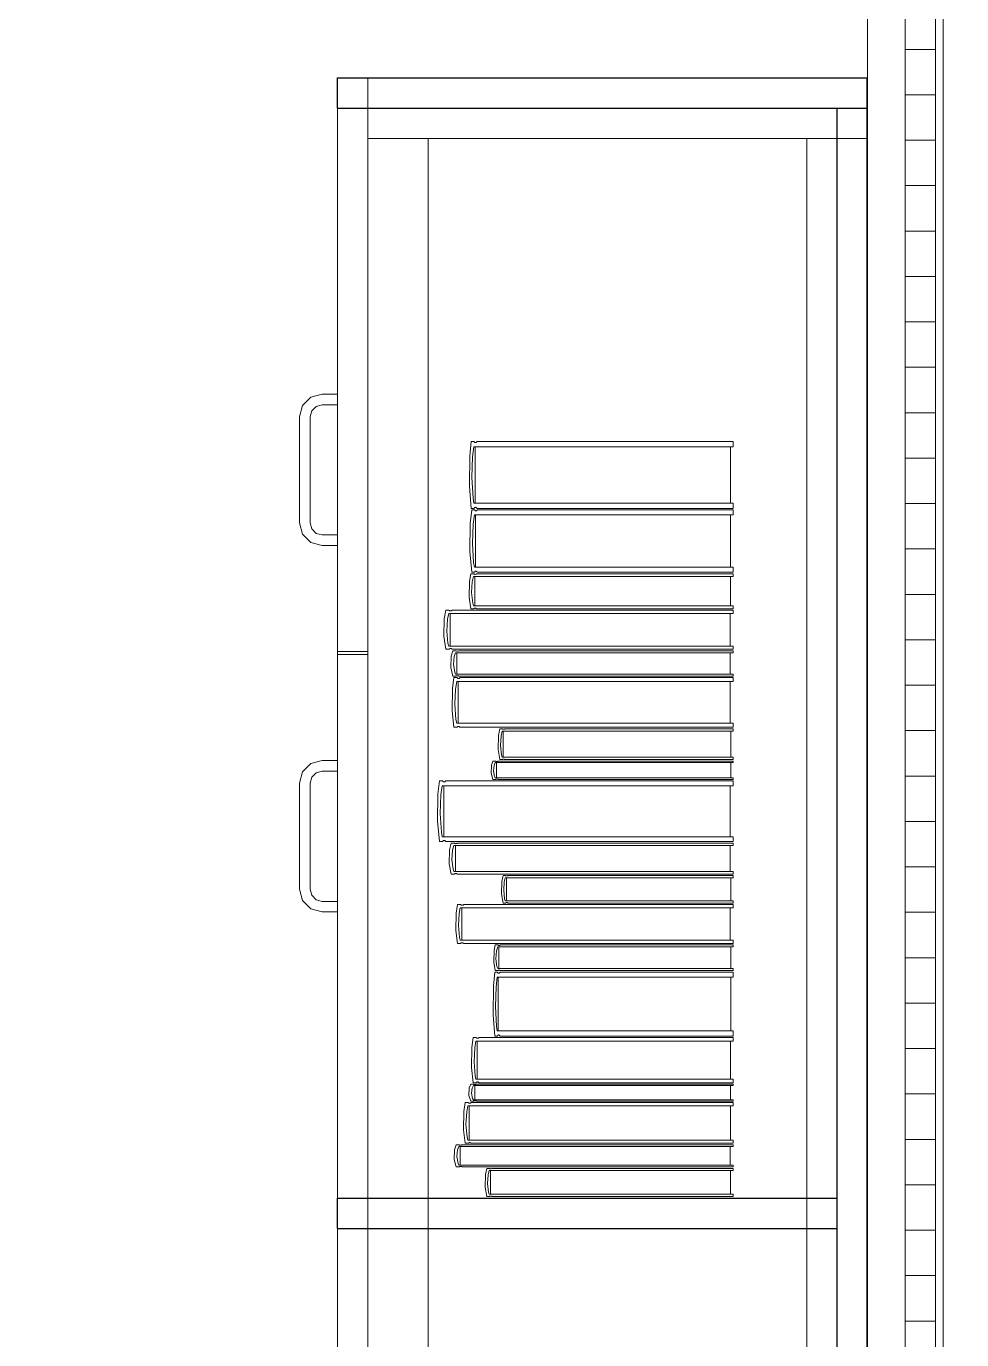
# Model space of a CAD drawing. Header units: inches. Extents: x -19 to 5698, y -728 to 92.
# Drawn here: x 122.014 to 122.632, y 12.768 to 13.635 of the extents above; entities that cross this region are included whole.
import ezdxf

# ---------------------------------------------------------------- set-up
doc = ezdxf.new("R2010")
doc.units = ezdxf.units.IN
doc.header["$MEASUREMENT"] = 0
doc.set_wipeout_variables(frame=1)
doc.linetypes.add('Hidden Line', pattern=[0.195611, 0.141111, -0.0545])
doc.linetypes.add('Wipeout_Contour', pattern=[1, 0, -1])
for name, color, linetype in [('02 _ ARQ _ ZON _ Espacio.3D', 7, 'Continuous'), ('08 _ STR _ EXT _ 09 Vigas', 251, 'Continuous'), ('Acabado - Muros', 7, 'Continuous'), ('Interior - Mobiliario', 7, 'Continuous')]:
    doc.layers.add(name, color=color, linetype=linetype)

msp = doc.modelspace()

# ---------------------------------------------------------------- linework, layer by layer
at = {"layer": '02 _ ARQ _ ZON _ Espacio.3D', "color": 254, "linetype": 'Continuous', "lineweight": 0, "flags": 128}
for points in [[(104.82008, 17.35), (104.82007, 6.45001), (117.64873, 6.44992), (117.64874, 7.7), (117.79306, 7.7), (117.79305, 6.44999), (122.12319, 6.44999), (122.12319, 7.7), (122.57, 7.7), (122.57, 16.9), (122.57, 17.4), (116.66999, 17.4), (116.66999, 16.89999), (116.06999, 16.89998), (116.07, 16.29989), (115.57, 16.29989), (115.57, 17.4), (112.57002, 17.4), (112.57002, 16.09991), (108.57, 16.09984), (108.56999, 17.35)], [(122.62, 8.1), (123.07, 8.1), (123.07, 7.7), (124.57949, 7.69993), (124.57949, 7.2), (129.37, 7.2), (129.37, 7.7), (129.57, 7.7), (129.57, 8.1), (130.07, 8.1), (130.07, 16.5), (129.57, 16.5), (129.57, 17.35), (129.37, 17.35), (123.27, 17.35), (123.07, 17.35), (123.07, 16.5), (122.62, 16.5)]]:
    msp.add_lwpolyline(points, close=True, dxfattribs=at)
at = {"layer": 'Interior - Mobiliario', "color": 175, "linetype": 'Continuous', "lineweight": 13}
for p, q in [((122.54998, 13.58125), (122.23998, 13.58125)), ((122.23998, 13.58125), (122.23998, 12.12125)), ((122.54998, 12.12125), (122.54998, 13.58125)), ((122.27998, 13.56125), (122.23998, 13.56125)), ((122.52998, 13.56125), (122.27998, 13.56125)), ((122.19699, 13.38475), (122.20248, 13.39024)), ((122.20248, 13.39024), (122.20998, 13.39225)), ((122.20998, 13.39225), (122.21998, 13.39225)), ((122.21998, 13.39225), (122.21998, 13.38525)), ((122.19498, 13.37725), (122.19699, 13.38475)), ((122.20305, 13.38125), (122.20198, 13.37725)), ((122.20598, 13.38418), (122.20305, 13.38125)), ((122.20998, 13.38525), (122.20598, 13.38418)), ((122.21998, 13.38525), (122.20998, 13.38525)), ((122.19498, 13.30725), (122.19498, 13.37725)), ((122.20198, 13.37725), (122.20198, 13.30725)), ((122.30836, 13.36098), (122.30741, 13.35129)), ((122.31024, 13.36098), (122.30836, 13.36098)), ((122.30929, 13.35083), (122.31009, 13.35744)), ((122.31009, 13.35744), (122.48132, 13.35744)), ((122.31033, 13.36081), (122.31024, 13.36098)), ((122.31055, 13.36054), (122.31033, 13.36081)), ((122.31079, 13.36035), (122.31055, 13.36054)), ((122.31104, 13.36025), (122.31079, 13.36035)), ((122.31095, 13.35744), (122.31095, 13.32033)), ((122.31129, 13.36024), (122.31104, 13.36025)), ((122.31155, 13.36032), (122.31129, 13.36024)), ((122.31179, 13.36049), (122.31155, 13.36032)), ((122.31201, 13.36074), (122.31179, 13.36049)), ((122.31215, 13.36098), (122.31201, 13.36074)), ((122.48132, 13.36098), (122.31215, 13.36098)), ((122.47959, 13.32033), (122.47959, 13.35744)), ((122.48132, 13.35744), (122.48132, 13.36098)), ((122.30741, 13.35129), (122.3072, 13.33153)), ((122.30885, 13.33723), (122.30929, 13.35083)), ((122.30957, 13.32368), (122.30885, 13.33723)), ((122.3072, 13.33153), (122.30836, 13.31679)), ((122.31009, 13.32033), (122.30957, 13.32368)), ((122.48132, 13.32033), (122.31009, 13.32033)), ((122.48132, 13.31679), (122.48132, 13.32033)), ((122.3087, 13.31579), (122.30776, 13.30677)), ((122.30836, 13.31679), (122.31024, 13.31679)), ((122.31058, 13.31579), (122.3087, 13.31579)), ((122.30964, 13.30634), (122.31043, 13.3125)), ((122.31024, 13.31679), (122.31038, 13.31703)), ((122.31038, 13.31703), (122.3106, 13.31728)), ((122.31043, 13.3125), (122.48132, 13.3125)), ((122.31068, 13.31563), (122.31058, 13.31579)), ((122.3106, 13.31728), (122.31084, 13.31745)), ((122.31089, 13.31538), (122.31068, 13.31563)), ((122.31084, 13.31745), (122.3111, 13.31753)), ((122.31113, 13.31521), (122.31089, 13.31538)), ((122.3111, 13.31753), (122.31135, 13.31752)), ((122.31138, 13.31511), (122.31113, 13.31521)), ((122.31129, 13.3125), (122.31129, 13.27793)), ((122.31135, 13.31752), (122.3116, 13.31742)), ((122.31164, 13.3151), (122.31138, 13.31511)), ((122.3116, 13.31742), (122.31184, 13.31723)), ((122.31189, 13.31518), (122.31164, 13.3151)), ((122.31184, 13.31723), (122.31206, 13.31696)), ((122.31213, 13.31534), (122.31189, 13.31518)), ((122.31206, 13.31696), (122.31215, 13.31679)), ((122.31235, 13.31557), (122.31213, 13.31534)), ((122.31215, 13.31679), (122.48132, 13.31679)), ((122.31249, 13.31579), (122.31235, 13.31557)), ((122.48132, 13.31579), (122.31249, 13.31579)), ((122.4796, 13.27793), (122.4796, 13.3125)), ((122.48132, 13.3125), (122.48132, 13.31579)), ((122.19699, 13.29975), (122.19498, 13.30725)), ((122.20198, 13.30725), (122.20305, 13.30325)), ((122.20305, 13.30325), (122.20598, 13.30032)), ((122.20598, 13.30032), (122.20998, 13.29925)), ((122.30776, 13.30677), (122.30754, 13.28836)), ((122.3092, 13.29367), (122.30964, 13.30634)), ((122.20248, 13.29426), (122.19699, 13.29975)), ((122.20998, 13.29225), (122.20248, 13.29426)), ((122.20998, 13.29925), (122.21998, 13.29925)), ((122.21998, 13.29225), (122.20998, 13.29225)), ((122.21998, 13.29925), (122.21998, 13.29225)), ((122.30992, 13.28105), (122.3092, 13.29367)), ((122.30754, 13.28836), (122.3087, 13.27463)), ((122.3087, 13.27463), (122.31058, 13.27463)), ((122.31043, 13.27793), (122.30992, 13.28105)), ((122.48132, 13.27793), (122.31043, 13.27793)), ((122.31058, 13.27463), (122.31072, 13.27486)), ((122.31072, 13.27486), (122.31095, 13.27509)), ((122.31095, 13.27509), (122.31119, 13.27525)), ((122.31119, 13.27525), (122.31144, 13.27532)), ((122.31144, 13.27532), (122.31169, 13.27531)), ((122.31169, 13.27531), (122.31194, 13.27522)), ((122.31194, 13.27522), (122.31218, 13.27504)), ((122.31218, 13.27504), (122.3124, 13.27479)), ((122.3124, 13.27479), (122.31249, 13.27463)), ((122.31249, 13.27463), (122.48132, 13.27463)), ((122.48132, 13.27463), (122.48132, 13.27793)), ((122.30717, 13.26857), (122.30695, 13.25824)), ((122.30812, 13.27363), (122.30717, 13.26857)), ((122.31, 13.27363), (122.30812, 13.27363)), ((122.30861, 13.26122), (122.30905, 13.26833)), ((122.30905, 13.26833), (122.30985, 13.27179)), ((122.30985, 13.27179), (122.48132, 13.27179)), ((122.31009, 13.27355), (122.31, 13.27363)), ((122.31031, 13.2734), (122.31009, 13.27355)), ((122.31055, 13.27331), (122.31031, 13.2734)), ((122.3108, 13.27325), (122.31055, 13.27331)), ((122.31071, 13.27179), (122.31071, 13.25239)), ((122.31106, 13.27325), (122.3108, 13.27325)), ((122.31131, 13.27329), (122.31106, 13.27325)), ((122.31155, 13.27338), (122.31131, 13.27329)), ((122.31177, 13.27351), (122.31155, 13.27338)), ((122.31192, 13.27363), (122.31177, 13.27351)), ((122.48132, 13.27363), (122.31192, 13.27363)), ((122.47959, 13.25239), (122.47959, 13.27179)), ((122.48132, 13.27179), (122.48132, 13.27363)), ((122.30695, 13.25824), (122.30812, 13.25054)), ((122.30933, 13.25414), (122.30861, 13.26122)), ((122.29162, 13.24954), (122.29059, 13.2439)), ((122.29369, 13.24954), (122.29162, 13.24954)), ((122.29379, 13.24944), (122.29369, 13.24954)), ((122.29403, 13.24929), (122.29379, 13.24944)), ((122.29429, 13.24918), (122.29403, 13.24929)), ((122.29457, 13.24912), (122.29429, 13.24918)), ((122.29485, 13.24911), (122.29457, 13.24912)), ((122.29512, 13.24916), (122.29485, 13.24911)), ((122.29539, 13.24926), (122.29512, 13.24916)), ((122.29563, 13.2494), (122.29539, 13.24926)), ((122.29579, 13.24954), (122.29563, 13.2494)), ((122.48132, 13.24954), (122.29579, 13.24954)), ((122.30812, 13.25054), (122.31, 13.25054)), ((122.30985, 13.25239), (122.30933, 13.25414)), ((122.48132, 13.25239), (122.30985, 13.25239)), ((122.31, 13.25054), (122.31014, 13.25067)), ((122.31014, 13.25067), (122.31037, 13.2508)), ((122.31037, 13.2508), (122.31061, 13.25089)), ((122.31061, 13.25089), (122.31086, 13.25093)), ((122.31086, 13.25093), (122.31111, 13.25092)), ((122.31111, 13.25092), (122.31136, 13.25087)), ((122.31136, 13.25087), (122.3116, 13.25077)), ((122.3116, 13.25077), (122.31182, 13.25063)), ((122.31182, 13.25063), (122.31192, 13.25054)), ((122.31192, 13.25054), (122.48132, 13.25054)), ((122.48132, 13.25054), (122.48132, 13.25239)), ((122.48132, 13.24748), (122.48132, 13.24954)), ((122.29059, 13.2439), (122.29035, 13.23239)), ((122.29217, 13.2357), (122.29265, 13.24363)), ((122.29265, 13.24363), (122.29352, 13.24748)), ((122.29352, 13.24748), (122.48132, 13.24748)), ((122.29447, 13.24748), (122.29447, 13.22586)), ((122.47942, 13.22586), (122.47942, 13.24748)), ((122.29035, 13.23239), (122.29162, 13.2238)), ((122.29296, 13.22781), (122.29217, 13.2357)), ((122.21998, 13.22225), (122.23998, 13.22225)), ((122.29162, 13.2238), (122.29369, 13.2238)), ((122.29352, 13.22586), (122.29296, 13.22781)), ((122.48132, 13.22586), (122.29352, 13.22586)), ((122.29369, 13.2238), (122.29384, 13.22394)), ((122.29384, 13.22394), (122.29409, 13.22409)), ((122.29409, 13.22409), (122.29435, 13.22418)), ((122.29435, 13.22418), (122.29463, 13.22423)), ((122.29463, 13.22423), (122.29491, 13.22423)), ((122.29491, 13.22423), (122.29518, 13.22417)), ((122.29617, 13.2228), (122.29515, 13.21912)), ((122.29518, 13.22417), (122.29544, 13.22406)), ((122.29544, 13.22406), (122.29568, 13.2239)), ((122.29568, 13.2239), (122.29579, 13.2238)), ((122.29579, 13.2238), (122.48132, 13.2238)), ((122.29818, 13.2228), (122.29617, 13.2228)), ((122.29828, 13.22274), (122.29818, 13.2228)), ((122.29852, 13.22263), (122.29828, 13.22274)), ((122.29877, 13.22256), (122.29852, 13.22263)), ((122.29904, 13.22252), (122.29877, 13.22256)), ((122.29931, 13.22252), (122.29904, 13.22252)), ((122.29958, 13.22255), (122.29931, 13.22252)), ((122.29984, 13.22262), (122.29958, 13.22255)), ((122.30008, 13.22271), (122.29984, 13.22262)), ((122.30023, 13.2228), (122.30008, 13.22271)), ((122.48132, 13.2228), (122.30023, 13.2228)), ((122.48132, 13.2238), (122.48132, 13.22586)), ((122.48132, 13.22146), (122.48132, 13.2228)), ((122.21998, 13.22025), (122.23998, 13.22025)), ((122.29515, 13.21912), (122.29492, 13.21163)), ((122.2967, 13.21379), (122.29717, 13.21895)), ((122.29747, 13.20865), (122.2967, 13.21379)), ((122.29717, 13.21895), (122.29802, 13.22146)), ((122.29802, 13.22146), (122.48132, 13.22146)), ((122.29894, 13.22146), (122.29894, 13.20738)), ((122.47947, 13.20738), (122.47947, 13.22146)), ((122.29492, 13.21163), (122.29617, 13.20604)), ((122.29698, 13.20504), (122.29597, 13.19784)), ((122.29617, 13.20604), (122.29818, 13.20604)), ((122.29899, 13.20504), (122.29698, 13.20504)), ((122.29802, 13.20738), (122.29747, 13.20865)), ((122.48132, 13.20738), (122.29802, 13.20738)), ((122.29818, 13.20604), (122.29833, 13.20613)), ((122.29833, 13.20613), (122.29857, 13.20622)), ((122.29857, 13.20622), (122.29883, 13.20629)), ((122.29883, 13.20629), (122.2991, 13.20632)), ((122.29909, 13.20491), (122.29899, 13.20504)), ((122.29932, 13.20471), (122.29909, 13.20491)), ((122.2991, 13.20632), (122.29937, 13.20631)), ((122.29937, 13.20631), (122.29964, 13.20627)), ((122.29964, 13.20627), (122.29989, 13.2062)), ((122.29989, 13.2062), (122.30013, 13.2061)), ((122.30013, 13.2061), (122.30023, 13.20604)), ((122.30023, 13.20604), (122.48132, 13.20604)), ((122.30088, 13.20486), (122.30064, 13.20467)), ((122.30103, 13.20504), (122.30088, 13.20486)), ((122.48132, 13.20504), (122.30103, 13.20504)), ((122.48132, 13.20604), (122.48132, 13.20738)), ((122.48132, 13.20241), (122.48132, 13.20504)), ((122.29597, 13.19784), (122.29574, 13.18317)), ((122.29751, 13.1874), (122.29798, 13.1975)), ((122.29798, 13.1975), (122.29882, 13.20241)), ((122.29882, 13.20241), (122.48132, 13.20241)), ((122.29957, 13.20457), (122.29932, 13.20471)), ((122.29984, 13.2045), (122.29957, 13.20457)), ((122.29975, 13.20241), (122.29975, 13.17486)), ((122.30011, 13.20449), (122.29984, 13.2045)), ((122.30038, 13.20455), (122.30011, 13.20449)), ((122.30064, 13.20467), (122.30038, 13.20455)), ((122.47948, 13.17486), (122.47948, 13.20241)), ((122.29574, 13.18317), (122.29698, 13.17224)), ((122.29828, 13.17735), (122.29751, 13.1874)), ((122.29698, 13.17224), (122.29899, 13.17224)), ((122.29882, 13.17486), (122.29828, 13.17735)), ((122.48132, 13.17486), (122.29882, 13.17486)), ((122.29899, 13.17224), (122.29914, 13.17241)), ((122.29914, 13.17241), (122.29937, 13.1726)), ((122.29937, 13.1726), (122.29963, 13.17273)), ((122.29963, 13.17273), (122.2999, 13.17279)), ((122.2999, 13.17279), (122.30017, 13.17278)), ((122.30017, 13.17278), (122.30044, 13.1727)), ((122.30044, 13.1727), (122.30069, 13.17256)), ((122.30069, 13.17256), (122.30092, 13.17236)), ((122.30092, 13.17236), (122.30103, 13.17224)), ((122.30103, 13.17224), (122.48132, 13.17224)), ((122.32721, 13.17124), (122.32637, 13.16677)), ((122.32888, 13.17124), (122.32721, 13.17124)), ((122.32897, 13.17116), (122.32888, 13.17124)), ((122.32916, 13.17103), (122.32897, 13.17116)), ((122.32938, 13.17095), (122.32916, 13.17103)), ((122.3296, 13.1709), (122.32938, 13.17095)), ((122.32983, 13.1709), (122.3296, 13.1709)), ((122.33005, 13.17093), (122.32983, 13.1709)), ((122.33027, 13.17101), (122.33005, 13.17093)), ((122.33046, 13.17113), (122.33027, 13.17101)), ((122.33059, 13.17124), (122.33046, 13.17113)), ((122.48132, 13.17124), (122.33059, 13.17124)), ((122.48132, 13.17224), (122.48132, 13.17486)), ((122.48132, 13.16961), (122.48132, 13.17124)), ((122.32637, 13.16677), (122.32617, 13.15765)), ((122.32765, 13.16028), (122.32804, 13.16655)), ((122.32804, 13.16655), (122.32875, 13.16961)), ((122.32875, 13.16961), (122.48132, 13.16961)), ((122.32952, 13.16961), (122.32952, 13.15249)), ((122.47978, 13.15249), (122.47978, 13.16961)), ((122.32617, 13.15765), (122.32721, 13.15086)), ((122.32829, 13.15403), (122.32765, 13.16028)), ((122.32875, 13.15249), (122.32829, 13.15403)), ((122.20248, 13.14824), (122.19699, 13.14275)), ((122.20998, 13.15025), (122.20248, 13.14824)), ((122.21998, 13.15025), (122.20998, 13.15025)), ((122.21998, 13.14325), (122.21998, 13.15025)), ((122.32183, 13.14722), (122.32163, 13.14183)), ((122.3227, 13.14986), (122.32183, 13.14722)), ((122.32442, 13.14986), (122.3227, 13.14986)), ((122.32315, 13.14339), (122.32355, 13.14709)), ((122.32355, 13.14709), (122.32428, 13.1489)), ((122.32428, 13.1489), (122.48132, 13.1489)), ((122.32451, 13.14981), (122.32442, 13.14986)), ((122.32471, 13.14974), (122.32451, 13.14981)), ((122.32493, 13.14969), (122.32471, 13.14974)), ((122.32516, 13.14966), (122.32493, 13.14969)), ((122.32508, 13.1489), (122.32508, 13.13878)), ((122.32539, 13.14966), (122.32516, 13.14966)), ((122.32562, 13.14968), (122.32539, 13.14966)), ((122.32584, 13.14972), (122.32562, 13.14968)), ((122.32605, 13.14979), (122.32584, 13.14972)), ((122.32618, 13.14986), (122.32605, 13.14979)), ((122.48132, 13.14986), (122.32618, 13.14986)), ((122.32721, 13.15086), (122.32888, 13.15086)), ((122.48132, 13.15249), (122.32875, 13.15249)), ((122.32888, 13.15086), (122.32901, 13.15097)), ((122.32901, 13.15097), (122.32921, 13.15108)), ((122.32921, 13.15108), (122.32942, 13.15116)), ((122.32942, 13.15116), (122.32965, 13.1512)), ((122.32965, 13.1512), (122.32988, 13.15119)), ((122.32988, 13.15119), (122.3301, 13.15115)), ((122.3301, 13.15115), (122.33031, 13.15106)), ((122.33031, 13.15106), (122.3305, 13.15094)), ((122.3305, 13.15094), (122.33059, 13.15086)), ((122.33059, 13.15086), (122.48132, 13.15086)), ((122.47974, 13.13878), (122.47974, 13.1489)), ((122.48132, 13.15086), (122.48132, 13.15249)), ((122.48132, 13.1489), (122.48132, 13.14986)), ((122.19699, 13.14275), (122.19498, 13.13525)), ((122.20198, 13.13525), (122.20305, 13.13925)), ((122.20305, 13.13925), (122.20598, 13.14218)), ((122.20598, 13.14218), (122.20998, 13.14325)), ((122.20998, 13.14325), (122.21998, 13.14325)), ((122.28731, 13.13682), (122.28625, 13.12804)), ((122.28942, 13.13682), (122.28731, 13.13682)), ((122.28953, 13.13666), (122.28942, 13.13682)), ((122.28977, 13.13642), (122.28953, 13.13666)), ((122.29004, 13.13625), (122.28977, 13.13642)), ((122.29032, 13.13616), (122.29004, 13.13625)), ((122.29061, 13.13615), (122.29032, 13.13616)), ((122.29089, 13.13622), (122.29061, 13.13615)), ((122.29116, 13.13638), (122.29089, 13.13622)), ((122.29141, 13.13661), (122.29116, 13.13638)), ((122.29157, 13.13682), (122.29141, 13.13661)), ((122.48132, 13.13682), (122.29157, 13.13682)), ((122.32163, 13.14183), (122.3227, 13.13782)), ((122.3227, 13.13782), (122.32442, 13.13782)), ((122.32381, 13.1397), (122.32315, 13.14339)), ((122.32428, 13.13878), (122.32381, 13.1397)), ((122.48132, 13.13878), (122.32428, 13.13878)), ((122.32442, 13.13782), (122.32455, 13.13788)), ((122.32455, 13.13788), (122.32476, 13.13795)), ((122.32476, 13.13795), (122.32498, 13.138)), ((122.32498, 13.138), (122.32521, 13.13802)), ((122.32521, 13.13802), (122.32544, 13.13802)), ((122.32544, 13.13802), (122.32567, 13.13799)), ((122.32567, 13.13799), (122.32589, 13.13794)), ((122.32589, 13.13794), (122.32609, 13.13787)), ((122.32609, 13.13787), (122.32618, 13.13782)), ((122.32618, 13.13782), (122.48132, 13.13782)), ((122.48132, 13.13782), (122.48132, 13.13878)), ((122.48132, 13.13362), (122.48132, 13.13682)), ((122.19498, 13.13525), (122.19498, 13.06525)), ((122.20198, 13.06525), (122.20198, 13.13525)), ((122.28625, 13.12804), (122.28601, 13.11012)), ((122.28787, 13.11529), (122.28836, 13.12762)), ((122.28836, 13.12762), (122.28925, 13.13362)), ((122.28925, 13.13362), (122.48132, 13.13362)), ((122.29022, 13.13362), (122.29022, 13.09997)), ((122.47938, 13.09997), (122.47938, 13.13362)), ((122.28601, 13.11012), (122.28731, 13.09677)), ((122.28868, 13.10301), (122.28787, 13.11529)), ((122.28925, 13.09997), (122.28868, 13.10301)), ((122.28731, 13.09677), (122.28942, 13.09677)), ((122.48132, 13.09997), (122.28925, 13.09997)), ((122.28942, 13.09677), (122.28958, 13.09698)), ((122.28958, 13.09698), (122.28983, 13.09721)), ((122.28983, 13.09721), (122.2901, 13.09736)), ((122.2901, 13.09736), (122.29038, 13.09744)), ((122.29038, 13.09744), (122.29067, 13.09743)), ((122.29067, 13.09743), (122.29095, 13.09734)), ((122.29095, 13.09734), (122.29122, 13.09717)), ((122.29122, 13.09717), (122.29146, 13.09692)), ((122.29146, 13.09692), (122.29157, 13.09677)), ((122.29157, 13.09677), (122.48132, 13.09677)), ((122.29508, 13.09577), (122.29406, 13.09128)), ((122.29711, 13.09577), (122.29508, 13.09577)), ((122.29609, 13.09107), (122.29694, 13.09413)), ((122.29694, 13.09413), (122.48132, 13.09413)), ((122.29721, 13.09569), (122.29711, 13.09577)), ((122.29745, 13.09556), (122.29721, 13.09569)), ((122.2977, 13.09548), (122.29745, 13.09556)), ((122.29797, 13.09543), (122.2977, 13.09548)), ((122.29788, 13.09413), (122.29788, 13.07695)), ((122.29825, 13.09542), (122.29797, 13.09543)), ((122.29852, 13.09546), (122.29825, 13.09542)), ((122.29878, 13.09554), (122.29852, 13.09546)), ((122.29902, 13.09566), (122.29878, 13.09554)), ((122.29917, 13.09577), (122.29902, 13.09566)), ((122.48132, 13.09577), (122.29917, 13.09577)), ((122.47946, 13.07695), (122.47946, 13.09413)), ((122.48132, 13.09677), (122.48132, 13.09997)), ((122.48132, 13.09413), (122.48132, 13.09577)), ((122.29406, 13.09128), (122.29383, 13.08214)), ((122.29561, 13.08477), (122.29609, 13.09107)), ((122.29639, 13.0785), (122.29561, 13.08477)), ((122.29383, 13.08214), (122.29508, 13.07532)), ((122.29508, 13.07532), (122.29711, 13.07532)), ((122.29694, 13.07695), (122.29639, 13.0785)), ((122.48132, 13.07695), (122.29694, 13.07695)), ((122.29711, 13.07532), (122.29726, 13.07543)), ((122.29726, 13.07543), (122.2975, 13.07554)), ((122.2975, 13.07554), (122.29776, 13.07562)), ((122.29776, 13.07562), (122.29803, 13.07566)), ((122.29803, 13.07566), (122.29831, 13.07565)), ((122.29831, 13.07565), (122.29857, 13.07561)), ((122.29857, 13.07561), (122.29883, 13.07552)), ((122.29883, 13.07552), (122.29907, 13.0754)), ((122.29907, 13.0754), (122.29917, 13.07532)), ((122.29917, 13.07532), (122.48132, 13.07532)), ((122.48132, 13.07532), (122.48132, 13.07695)), ((122.32854, 13.07033), (122.32835, 13.06219)), ((122.32937, 13.07432), (122.32854, 13.07033)), ((122.33102, 13.07432), (122.32937, 13.07432)), ((122.3298, 13.06454), (122.33019, 13.07014)), ((122.33019, 13.07014), (122.33089, 13.07286)), ((122.33089, 13.07286), (122.48132, 13.07286)), ((122.33111, 13.07425), (122.33102, 13.07432)), ((122.3313, 13.07414), (122.33111, 13.07425)), ((122.33151, 13.07406), (122.3313, 13.07414)), ((122.33173, 13.07402), (122.33151, 13.07406)), ((122.33165, 13.07286), (122.33165, 13.05758)), ((122.33195, 13.07401), (122.33173, 13.07402)), ((122.33217, 13.07405), (122.33195, 13.07401)), ((122.33238, 13.07412), (122.33217, 13.07405)), ((122.33258, 13.07422), (122.33238, 13.07412)), ((122.3327, 13.07432), (122.33258, 13.07422)), ((122.48132, 13.07432), (122.3327, 13.07432)), ((122.4798, 13.05758), (122.4798, 13.07286)), ((122.48132, 13.07286), (122.48132, 13.07432)), ((122.19498, 13.06525), (122.19699, 13.05775)), ((122.19699, 13.05775), (122.20248, 13.05226)), ((122.20305, 13.06125), (122.20198, 13.06525)), ((122.20598, 13.05832), (122.20305, 13.06125)), ((122.20998, 13.05725), (122.20598, 13.05832)), ((122.32835, 13.06219), (122.32937, 13.05612)), ((122.33044, 13.05896), (122.3298, 13.06454)), ((122.33089, 13.05758), (122.33044, 13.05896)), ((122.48132, 13.05758), (122.33089, 13.05758)), ((122.48132, 13.05612), (122.48132, 13.05758)), ((122.20248, 13.05226), (122.20998, 13.05025)), ((122.21998, 13.05725), (122.20998, 13.05725)), ((122.20998, 13.05025), (122.21998, 13.05025)), ((122.21998, 13.05025), (122.21998, 13.05725)), ((122.29834, 13.0495), (122.29811, 13.03802)), ((122.29934, 13.05512), (122.29834, 13.0495)), ((122.30131, 13.05512), (122.29934, 13.05512)), ((122.29986, 13.04133), (122.30032, 13.04923)), ((122.30032, 13.04923), (122.30116, 13.05307)), ((122.30116, 13.05307), (122.48132, 13.05307)), ((122.30141, 13.05502), (122.30131, 13.05512)), ((122.30164, 13.05487), (122.30141, 13.05502)), ((122.30189, 13.05476), (122.30164, 13.05487)), ((122.30216, 13.0547), (122.30189, 13.05476)), ((122.30207, 13.05307), (122.30207, 13.03152)), ((122.30243, 13.05469), (122.30216, 13.0547)), ((122.30269, 13.05474), (122.30243, 13.05469)), ((122.30294, 13.05484), (122.30269, 13.05474)), ((122.30318, 13.05499), (122.30294, 13.05484)), ((122.30333, 13.05512), (122.30318, 13.05499)), ((122.48132, 13.05512), (122.30333, 13.05512)), ((122.32937, 13.05612), (122.33102, 13.05612)), ((122.33102, 13.05612), (122.33115, 13.05622)), ((122.33115, 13.05622), (122.33134, 13.05632)), ((122.33134, 13.05632), (122.33155, 13.05639)), ((122.33155, 13.05639), (122.33178, 13.05643)), ((122.33178, 13.05643), (122.332, 13.05642)), ((122.332, 13.05642), (122.33222, 13.05638)), ((122.33222, 13.05638), (122.33243, 13.0563)), ((122.33243, 13.0563), (122.33262, 13.05619)), ((122.33262, 13.05619), (122.3327, 13.05612)), ((122.3327, 13.05612), (122.48132, 13.05612)), ((122.4795, 13.03152), (122.4795, 13.05307)), ((122.48132, 13.05307), (122.48132, 13.05512)), ((122.30062, 13.03347), (122.29986, 13.04133)), ((122.29811, 13.03802), (122.29934, 13.02947)), ((122.30116, 13.03152), (122.30062, 13.03347)), ((122.48132, 13.03152), (122.30116, 13.03152)), ((122.48132, 13.02947), (122.48132, 13.03152)), ((122.29934, 13.02947), (122.30131, 13.02947)), ((122.30131, 13.02947), (122.30146, 13.02961)), ((122.30146, 13.02961), (122.3017, 13.02975)), ((122.3017, 13.02975), (122.30195, 13.02985)), ((122.30195, 13.02985), (122.30222, 13.0299)), ((122.30222, 13.0299), (122.30249, 13.02989)), ((122.30249, 13.02989), (122.30275, 13.02983)), ((122.30275, 13.02983), (122.303, 13.02973)), ((122.303, 13.02973), (122.30323, 13.02957)), ((122.30323, 13.02957), (122.30333, 13.02947)), ((122.30333, 13.02947), (122.48132, 13.02947)), ((122.32341, 13.02475), (122.32321, 13.01715)), ((122.32427, 13.02847), (122.32341, 13.02475)), ((122.32598, 13.02847), (122.32427, 13.02847)), ((122.32472, 13.01934), (122.32512, 13.02457)), ((122.32512, 13.02457), (122.32584, 13.02711)), ((122.32584, 13.02711), (122.48132, 13.02711)), ((122.32606, 13.0284), (122.32598, 13.02847)), ((122.32626, 13.0283), (122.32606, 13.0284)), ((122.32648, 13.02823), (122.32626, 13.0283)), ((122.32671, 13.02819), (122.32648, 13.02823)), ((122.32663, 13.02711), (122.32663, 13.01285)), ((122.32694, 13.02819), (122.32671, 13.02819)), ((122.32717, 13.02822), (122.32694, 13.02819)), ((122.32738, 13.02828), (122.32717, 13.02822)), ((122.32759, 13.02838), (122.32738, 13.02828)), ((122.32772, 13.02847), (122.32759, 13.02838)), ((122.48132, 13.02847), (122.32772, 13.02847)), ((122.47975, 13.01285), (122.47975, 13.02711)), ((122.48132, 13.02711), (122.48132, 13.02847)), ((122.32321, 13.01715), (122.32427, 13.01149)), ((122.32537, 13.01413), (122.32472, 13.01934)), ((122.32584, 13.01285), (122.32537, 13.01413)), ((122.32388, 13.01049), (122.32302, 13.00123)), ((122.32559, 13.01049), (122.32388, 13.01049)), ((122.32427, 13.01149), (122.32598, 13.01149)), ((122.32473, 13.00079), (122.32546, 13.00711)), ((122.32546, 13.00711), (122.48132, 13.00711)), ((122.32568, 13.01032), (122.32559, 13.01049)), ((122.32588, 13.01007), (122.32568, 13.01032)), ((122.48132, 13.01285), (122.32584, 13.01285)), ((122.3261, 13.00989), (122.32588, 13.01007)), ((122.32598, 13.01149), (122.32611, 13.01158)), ((122.32632, 13.00979), (122.3261, 13.00989)), ((122.32611, 13.01158), (122.32631, 13.01168)), ((122.32624, 13.00711), (122.32624, 12.97167)), ((122.32631, 13.01168), (122.32653, 13.01174)), ((122.32656, 13.00978), (122.32632, 13.00979)), ((122.32653, 13.01174), (122.32676, 13.01177)), ((122.32679, 13.00986), (122.32656, 13.00978)), ((122.32676, 13.01177), (122.32699, 13.01177)), ((122.32701, 13.01002), (122.32679, 13.00986)), ((122.32699, 13.01177), (122.32721, 13.01173)), ((122.32721, 13.01026), (122.32701, 13.01002)), ((122.32721, 13.01173), (122.32743, 13.01166)), ((122.32734, 13.01049), (122.32721, 13.01026)), ((122.48132, 13.01049), (122.32734, 13.01049)), ((122.32743, 13.01166), (122.32763, 13.01155)), ((122.32763, 13.01155), (122.32772, 13.01149)), ((122.32772, 13.01149), (122.48132, 13.01149)), ((122.47975, 12.97167), (122.47975, 13.00711)), ((122.48132, 13.01149), (122.48132, 13.01285)), ((122.48132, 13.00711), (122.48132, 13.01049)), ((122.32302, 13.00123), (122.32283, 12.98237)), ((122.32433, 12.98781), (122.32473, 13.00079)), ((122.32283, 12.98237), (122.32388, 12.96829)), ((122.32499, 12.97487), (122.32433, 12.98781)), ((122.32546, 12.97167), (122.32499, 12.97487)), ((122.48132, 12.97167), (122.32546, 12.97167)), ((122.48132, 12.96829), (122.48132, 12.97167)), ((122.30972, 12.96729), (122.30879, 12.96075)), ((122.31159, 12.96729), (122.30972, 12.96729)), ((122.31065, 12.96044), (122.31144, 12.96491)), ((122.31144, 12.96491), (122.48132, 12.96491)), ((122.31168, 12.96718), (122.31159, 12.96729)), ((122.3119, 12.967), (122.31168, 12.96718)), ((122.31214, 12.96687), (122.3119, 12.967)), ((122.31239, 12.9668), (122.31214, 12.96687)), ((122.3123, 12.96491), (122.3123, 12.93985)), ((122.31264, 12.9668), (122.31239, 12.9668)), ((122.31289, 12.96685), (122.31264, 12.9668)), ((122.31313, 12.96696), (122.31289, 12.96685)), ((122.31335, 12.96713), (122.31313, 12.96696)), ((122.31349, 12.96729), (122.31335, 12.96713)), ((122.48132, 12.96729), (122.31349, 12.96729)), ((122.32388, 12.96829), (122.32559, 12.96829)), ((122.32559, 12.96829), (122.32572, 12.96852)), ((122.32572, 12.96852), (122.32593, 12.96876)), ((122.32593, 12.96876), (122.32615, 12.96892)), ((122.32615, 12.96892), (122.32638, 12.969)), ((122.32638, 12.969), (122.32661, 12.96899)), ((122.32661, 12.96899), (122.32684, 12.96889)), ((122.32684, 12.96889), (122.32705, 12.96872)), ((122.32705, 12.96872), (122.32725, 12.96846)), ((122.32725, 12.96846), (122.32734, 12.96829)), ((122.32734, 12.96829), (122.48132, 12.96829)), ((122.47961, 12.93985), (122.47961, 12.96491)), ((122.48132, 12.96491), (122.48132, 12.96729)), ((122.30879, 12.96075), (122.30857, 12.94741)), ((122.31021, 12.95126), (122.31065, 12.96044)), ((122.30857, 12.94741), (122.30972, 12.93746)), ((122.31093, 12.94211), (122.31021, 12.95126)), ((122.30805, 12.93646), (122.3071, 12.93402)), ((122.30993, 12.93646), (122.30805, 12.93646)), ((122.30972, 12.93746), (122.31159, 12.93746)), ((122.31003, 12.93642), (122.30993, 12.93646)), ((122.31025, 12.93635), (122.31003, 12.93642)), ((122.31049, 12.9363), (122.31025, 12.93635)), ((122.31074, 12.93628), (122.31049, 12.9363)), ((122.31099, 12.93627), (122.31074, 12.93628)), ((122.31144, 12.93985), (122.31093, 12.94211)), ((122.31125, 12.93629), (122.31099, 12.93627)), ((122.31149, 12.93634), (122.31125, 12.93629)), ((122.48132, 12.93985), (122.31144, 12.93985)), ((122.31171, 12.9364), (122.31149, 12.93634)), ((122.31159, 12.93746), (122.31173, 12.93762)), ((122.31185, 12.93646), (122.31171, 12.9364)), ((122.31173, 12.93762), (122.31195, 12.93779)), ((122.48132, 12.93646), (122.31185, 12.93646)), ((122.31195, 12.93779), (122.31219, 12.9379)), ((122.31219, 12.9379), (122.31244, 12.93796)), ((122.31244, 12.93796), (122.31269, 12.93795)), ((122.31269, 12.93795), (122.31294, 12.93788)), ((122.31294, 12.93788), (122.31318, 12.93776)), ((122.31318, 12.93776), (122.31339, 12.93758)), ((122.31339, 12.93758), (122.31349, 12.93746)), ((122.31349, 12.93746), (122.48132, 12.93746)), ((122.48132, 12.93746), (122.48132, 12.93985)), ((122.48132, 12.93557), (122.48132, 12.93646)), ((122.3071, 12.93402), (122.30689, 12.92905)), ((122.30689, 12.92905), (122.30805, 12.92535)), ((122.30855, 12.93049), (122.30899, 12.93391)), ((122.30927, 12.92708), (122.30855, 12.93049)), ((122.30899, 12.93391), (122.30978, 12.93557)), ((122.30978, 12.93557), (122.48132, 12.93557)), ((122.31065, 12.93557), (122.31065, 12.92623)), ((122.47959, 12.92623), (122.47959, 12.93557)), ((122.3044, 12.92435), (122.30343, 12.91844)), ((122.30633, 12.92435), (122.3044, 12.92435)), ((122.30536, 12.91816), (122.30617, 12.92219)), ((122.30617, 12.92219), (122.48132, 12.92219)), ((122.30642, 12.92424), (122.30633, 12.92435)), ((122.30665, 12.92408), (122.30642, 12.92424)), ((122.30689, 12.92396), (122.30665, 12.92408)), ((122.30715, 12.9239), (122.30689, 12.92396)), ((122.47955, 12.92219), (122.30706, 12.92219)), ((122.30706, 12.92219), (122.30706, 12.89957)), ((122.30741, 12.9239), (122.30715, 12.9239)), ((122.30766, 12.92395), (122.30741, 12.9239)), ((122.30791, 12.92405), (122.30766, 12.92395)), ((122.30814, 12.9242), (122.30791, 12.92405)), ((122.30805, 12.92535), (122.30993, 12.92535)), ((122.30828, 12.92435), (122.30814, 12.9242)), ((122.48132, 12.92435), (122.30828, 12.92435)), ((122.30978, 12.92623), (122.30927, 12.92708)), ((122.48132, 12.92623), (122.30978, 12.92623)), ((122.30993, 12.92535), (122.31008, 12.92541)), ((122.31008, 12.92541), (122.3103, 12.92547)), ((122.3103, 12.92547), (122.31054, 12.92551)), ((122.31054, 12.92551), (122.31079, 12.92553)), ((122.31079, 12.92553), (122.31105, 12.92553)), ((122.31105, 12.92553), (122.3113, 12.9255)), ((122.3113, 12.9255), (122.31154, 12.92546)), ((122.31154, 12.92546), (122.31176, 12.92539)), ((122.31176, 12.92539), (122.31185, 12.92535)), ((122.31185, 12.92535), (122.48132, 12.92535)), ((122.47955, 12.89957), (122.47955, 12.92219)), ((122.48132, 12.92535), (122.48132, 12.92623)), ((122.48132, 12.92219), (122.48132, 12.92435)), ((122.30343, 12.91844), (122.30321, 12.9064)), ((122.30491, 12.90987), (122.30536, 12.91816)), ((122.30565, 12.90161), (122.30491, 12.90987)), ((122.30321, 12.9064), (122.3044, 12.89742)), ((122.30617, 12.89957), (122.30565, 12.90161)), ((122.29739, 12.89323), (122.29716, 12.88674)), ((122.29839, 12.89642), (122.29739, 12.89323)), ((122.30038, 12.89642), (122.29839, 12.89642)), ((122.29892, 12.88861), (122.29938, 12.89308)), ((122.29938, 12.89308), (122.30022, 12.89526)), ((122.30022, 12.89526), (122.48132, 12.89526)), ((122.30048, 12.89636), (122.30038, 12.89642)), ((122.30071, 12.89627), (122.30048, 12.89636)), ((122.30097, 12.89621), (122.30071, 12.89627)), ((122.30123, 12.89618), (122.30097, 12.89621)), ((122.30114, 12.89526), (122.30114, 12.88306)), ((122.3015, 12.89617), (122.30123, 12.89618)), ((122.30177, 12.8962), (122.3015, 12.89617)), ((122.30202, 12.89626), (122.30177, 12.8962)), ((122.30226, 12.89634), (122.30202, 12.89626)), ((122.30241, 12.89642), (122.30226, 12.89634)), ((122.48132, 12.89642), (122.30241, 12.89642)), ((122.3044, 12.89742), (122.30633, 12.89742)), ((122.48132, 12.89957), (122.30617, 12.89957)), ((122.30633, 12.89742), (122.30647, 12.89756)), ((122.30647, 12.89756), (122.3067, 12.89772)), ((122.3067, 12.89772), (122.30695, 12.89782)), ((122.30695, 12.89782), (122.3072, 12.89787)), ((122.30706, 12.89957), (122.47955, 12.89957)), ((122.3072, 12.89787), (122.30746, 12.89786)), ((122.30746, 12.89786), (122.30772, 12.8978)), ((122.30772, 12.8978), (122.30796, 12.89769)), ((122.30796, 12.89769), (122.30819, 12.89752)), ((122.30819, 12.89752), (122.30828, 12.89742)), ((122.30828, 12.89742), (122.48132, 12.89742)), ((122.47949, 12.88306), (122.47949, 12.89526)), ((122.48132, 12.89742), (122.48132, 12.89957)), ((122.48132, 12.89526), (122.48132, 12.89642)), ((122.29716, 12.88674), (122.29839, 12.8819)), ((122.29968, 12.88416), (122.29892, 12.88861)), ((122.30022, 12.88306), (122.29968, 12.88416)), ((122.29839, 12.8819), (122.30038, 12.8819)), ((122.48132, 12.88306), (122.30022, 12.88306)), ((122.30038, 12.8819), (122.30053, 12.88198)), ((122.30053, 12.88198), (122.30077, 12.88206)), ((122.30077, 12.88206), (122.30102, 12.88211)), ((122.30102, 12.88211), (122.30129, 12.88214)), ((122.30129, 12.88214), (122.30156, 12.88214)), ((122.30156, 12.88214), (122.30182, 12.8821)), ((122.30182, 12.8821), (122.30207, 12.88204)), ((122.30207, 12.88204), (122.30231, 12.88195)), ((122.30231, 12.88195), (122.30241, 12.8819)), ((122.30241, 12.8819), (122.48132, 12.8819)), ((122.31775, 12.87681), (122.31755, 12.86847)), ((122.31864, 12.8809), (122.31775, 12.87681)), ((122.32041, 12.8809), (122.31864, 12.8809)), ((122.31911, 12.87087), (122.31952, 12.87661)), ((122.31952, 12.87661), (122.32027, 12.87941)), ((122.32027, 12.87941), (122.48132, 12.87941)), ((122.3205, 12.88083), (122.32041, 12.8809)), ((122.32071, 12.88071), (122.3205, 12.88083)), ((122.32093, 12.88063), (122.32071, 12.88071)), ((122.32116, 12.88059), (122.32093, 12.88063)), ((122.3214, 12.88059), (122.32116, 12.88059)), ((122.32164, 12.88062), (122.3214, 12.88059)), ((122.32187, 12.88069), (122.32164, 12.88062)), ((122.32208, 12.8808), (122.32187, 12.88069)), ((122.32221, 12.8809), (122.32208, 12.8808)), ((122.48132, 12.8809), (122.32221, 12.8809)), ((122.48132, 12.8819), (122.48132, 12.88306)), ((122.48132, 12.87941), (122.48132, 12.8809))]:
    msp.add_line(p, q, dxfattribs=at)

# ---------------------------------------------------------------- next in the draw order: wipeouts: each hides what was drawn before it
at = {"color": 254, "linetype": 'Wipeout_Contour', "lineweight": 0, "ltscale": 5005.932302}
msp.add_wipeout([(122.57, 14.5), (122.57, 12.35), (122.62, 12.35), (122.62, 14.4835), (122.587, 14.4835), (122.587, 14.5)], dxfattribs=at).dxf.layer = 'Acabado - Muros'
at = {"color": 254, "linetype": 'Wipeout_Contour', "lineweight": 0, "ltscale": 3336.172603}
msp.add_wipeout([(122.21998, 12.86125), (122.21998, 12.84125), (122.54998, 12.84125), (122.54998, 12.86125)], dxfattribs=at).dxf.layer = 'Interior - Mobiliario'

# ---------------------------------------------------------------- next in the draw order: linework, layer by layer
at = {"layer": 'Acabado - Muros', "color": 251, "linetype": 'Continuous', "lineweight": 13, "flags": 128}
for points in [[(122.57, 16.4), (122.57, 14.5), (122.57, 12.35)], [(122.62, 14.4835), (122.62, 12.35)]]:
    msp.add_lwpolyline(points, dxfattribs=at)
at = {"layer": 'Interior - Mobiliario', "color": 175, "linetype": 'Continuous', "lineweight": 13}
for p, q in [((122.23998, 13.56125), (122.23998, 12.14125)), ((122.27998, 12.14125), (122.27998, 13.56125)), ((122.52998, 13.56125), (122.52998, 12.14125)), ((122.21998, 12.86125), (122.21998, 13.22025)), ((122.23998, 12.86125), (122.23998, 13.22025)), ((122.32108, 12.87941), (122.32108, 12.86374)), ((122.4797, 12.86374), (122.4797, 12.87941)), ((122.31755, 12.86847), (122.31864, 12.86225)), ((122.31979, 12.86516), (122.31911, 12.87087)), ((122.54998, 12.86125), (122.21998, 12.86125)), ((122.21998, 12.86125), (122.21998, 12.84125)), ((122.21998, 12.86125), (122.21998, 12.84125)), ((122.21998, 12.86125), (122.23998, 12.86125)), ((122.31864, 12.86225), (122.32041, 12.86225)), ((122.32027, 12.86374), (122.31979, 12.86516)), ((122.48132, 12.86374), (122.32027, 12.86374)), ((122.32041, 12.86225), (122.32054, 12.86235)), ((122.32054, 12.86235), (122.32075, 12.86246)), ((122.32075, 12.86246), (122.32098, 12.86253)), ((122.32098, 12.86253), (122.32122, 12.86256)), ((122.32122, 12.86256), (122.32146, 12.86256)), ((122.32146, 12.86256), (122.32169, 12.86252)), ((122.32169, 12.86252), (122.32192, 12.86244)), ((122.32192, 12.86244), (122.32212, 12.86232)), ((122.32212, 12.86232), (122.32221, 12.86225)), ((122.32221, 12.86225), (122.48132, 12.86225)), ((122.48132, 12.86225), (122.48132, 12.86374)), ((122.54998, 12.84125), (122.54998, 12.86125)), ((122.21998, 12.84125), (122.54998, 12.84125)), ((122.21998, 12.84125), (122.21998, 12.48225)), ((122.21998, 12.84125), (122.23998, 12.84125)), ((122.23998, 12.84125), (122.23998, 12.48225))]:
    msp.add_line(p, q, dxfattribs=at)
at = {"layer": 'Interior - Mobiliario', "color": 175, "linetype": 'Continuous', "lineweight": 30}
for p, q in [((122.21998, 12.86125), (122.54998, 12.86125)), ((122.21998, 12.84125), (122.21998, 12.86125)), ((122.54998, 12.84125), (122.54998, 12.86125)), ((122.21998, 12.84125), (122.54998, 12.84125))]:
    msp.add_line(p, q, dxfattribs=at)

# ---------------------------------------------------------------- next in the draw order: wipeouts: each hides what was drawn before it
at = {"color": 254, "linetype": 'Wipeout_Contour', "lineweight": 0, "ltscale": 3337.090889}
msp.add_wipeout([(122.615, 12.35), (122.615, 14.4835), (122.595, 14.4835), (122.595, 12.35)], dxfattribs=at).dxf.layer = 'Acabado - Muros'

# ---------------------------------------------------------------- next in the draw order: hatches: boundary and pattern name
at = {"layer": 'Acabado - Muros', "linetype": 'Continuous', "lineweight": 0}
h = msp.add_hatch(dxfattribs=at)
h.set_pattern_fill('CONTRACHAPADO_0002', color=254, style=0, pattern_type=2)
h.set_pattern_definition([(0, (92.500015, 6e-09), (0, 0.03), [])])
h.paths.add_polyline_path([(122.615, 12.35), (122.615, 14.4835), (122.595, 14.4835), (122.595, 12.35)])

# ---------------------------------------------------------------- next in the draw order: linework, layer by layer
at = {"layer": 'Acabado - Muros', "color": 7, "linetype": 'Continuous', "lineweight": 13, "flags": 128}
msp.add_lwpolyline([(122.615, 12.35), (122.595, 12.35), (122.595, 14.4835), (122.615, 14.4835)], close=True, dxfattribs=at)

# ---------------------------------------------------------------- next in the draw order: wipeouts: each hides what was drawn before it
at = {"color": 254, "linetype": 'Wipeout_Contour', "lineweight": 0, "ltscale": 3336.873776}
msp.add_wipeout([(122.54998, 13.58125), (122.54998, 12.12125), (122.56998, 12.12125), (122.56998, 13.58125)], dxfattribs=at).dxf.layer = 'Interior - Mobiliario'

# ---------------------------------------------------------------- next in the draw order: linework, layer by layer
at = {"layer": 'Interior - Mobiliario', "color": 175, "linetype": 'Continuous', "lineweight": 30}
for p, q in [((122.54998, 13.58125), (122.56998, 13.58125)), ((122.54998, 12.12125), (122.54998, 13.58125)), ((122.56998, 12.12125), (122.56998, 13.58125))]:
    msp.add_line(p, q, dxfattribs=at)
at = {"layer": 'Interior - Mobiliario', "color": 175, "linetype": 'Continuous', "lineweight": 13}
for p, q in [((122.56998, 13.58125), (122.54998, 13.58125)), ((122.54998, 13.58125), (122.54998, 12.12125)), ((122.56998, 12.12125), (122.56998, 13.58125)), ((122.56998, 13.56125), (122.52998, 13.56125)), ((122.56998, 12.14125), (122.56998, 13.56125)), ((122.54998, 12.86125), (122.21998, 12.86125)), ((122.54998, 12.84125), (122.54998, 12.86125)), ((122.21998, 12.84125), (122.54998, 12.84125))]:
    msp.add_line(p, q, dxfattribs=at)

# ---------------------------------------------------------------- next in the draw order: wipeouts: each hides what was drawn before it
at = {"color": 254, "linetype": 'Wipeout_Contour', "lineweight": 0, "ltscale": 3336.259518}
msp.add_wipeout([(122.21998, 13.60125), (122.21998, 13.58125), (122.56998, 13.58125), (122.56998, 13.60125)], dxfattribs=at).dxf.layer = 'Interior - Mobiliario'

# ---------------------------------------------------------------- next in the draw order: linework, layer by layer
at = {"layer": '08 _ STR _ EXT _ 09 Vigas', "color": 251, "linetype": 'Hidden Line', "lineweight": 13, "true_color": 0x636466}
msp.add_line((122.57, 7.7), (122.57, 16.9), dxfattribs=at)
at = {"layer": 'Interior - Mobiliario', "color": 175, "linetype": 'Continuous', "lineweight": 30}
for p, q in [((122.21998, 13.60125), (122.56998, 13.60125)), ((122.21998, 13.58125), (122.21998, 13.60125)), ((122.56998, 13.58125), (122.56998, 13.60125)), ((122.21998, 13.58125), (122.56998, 13.58125))]:
    msp.add_line(p, q, dxfattribs=at)
at = {"layer": 'Interior - Mobiliario', "color": 175, "linetype": 'Continuous', "lineweight": 13}
for p, q in [((122.56998, 13.60125), (122.21998, 13.60125)), ((122.21998, 13.60125), (122.21998, 13.58125)), ((122.21998, 13.60125), (122.56998, 13.60125)), ((122.21998, 12.10125), (122.21998, 13.60125)), ((122.56998, 13.60125), (122.23998, 13.60125)), ((122.23998, 13.60125), (122.23998, 13.56125)), ((122.56998, 13.58125), (122.56998, 13.60125)), ((122.56998, 13.56125), (122.56998, 13.60125)), ((122.56998, 13.60125), (122.56998, 12.10125)), ((122.21998, 13.58125), (122.56998, 13.58125)), ((122.56998, 13.58125), (122.21998, 13.58125)), ((122.21998, 13.58125), (122.21998, 12.12125)), ((122.54998, 13.58125), (122.21998, 13.58125)), ((122.21998, 13.58125), (122.21998, 12.12125)), ((122.21998, 13.58125), (122.21998, 13.22225)), ((122.21998, 13.58125), (122.23998, 13.58125)), ((122.54998, 13.58125), (122.23998, 13.58125)), ((122.23998, 13.58125), (122.23998, 12.12125)), ((122.54998, 13.58125), (122.23998, 13.58125)), ((122.23998, 13.58125), (122.23998, 12.12125)), ((122.23998, 13.58125), (122.23998, 13.22225)), ((122.54998, 12.12125), (122.54998, 13.58125)), ((122.54998, 12.12125), (122.54998, 13.58125)), ((122.54998, 12.12125), (122.54998, 13.58125)), ((122.56998, 12.12125), (122.56998, 13.58125))]:
    msp.add_line(p, q, dxfattribs=at)

doc.saveas('drawing.dxf')
